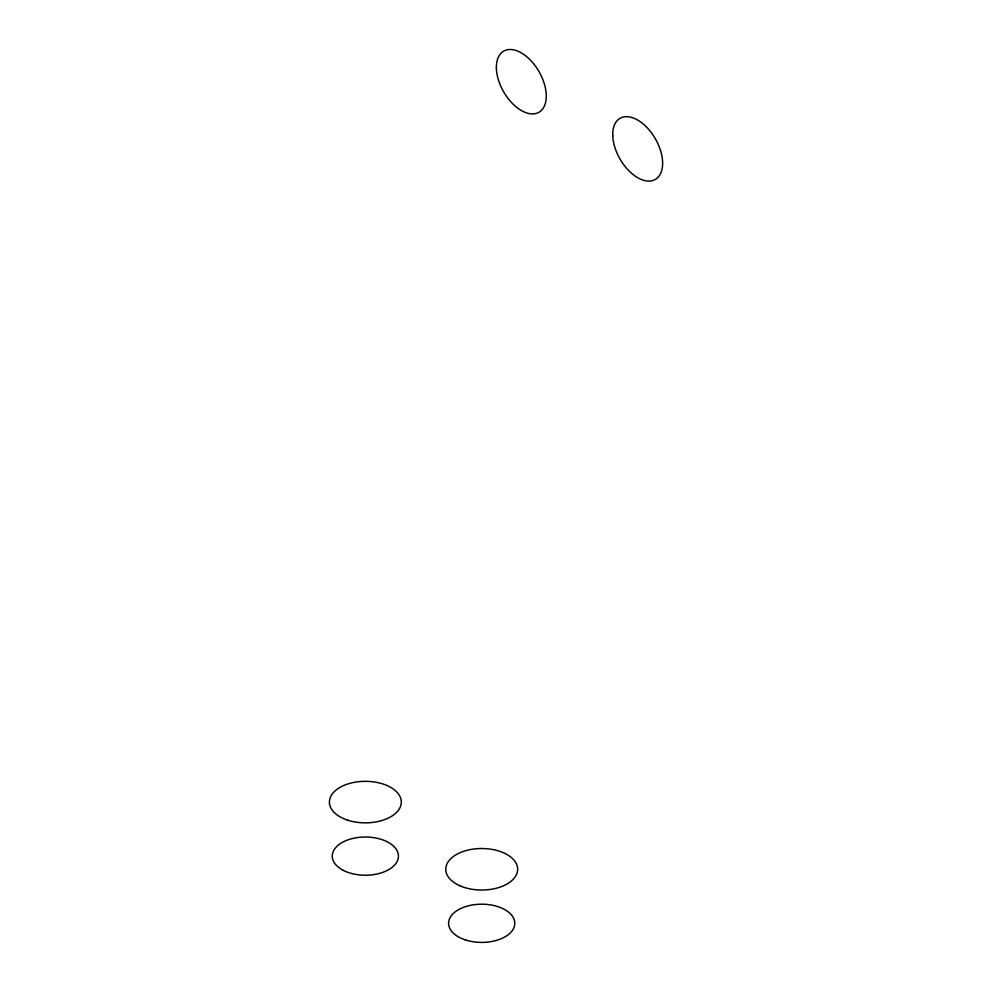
<?xml version="1.0" encoding="UTF-8"?>
<svg xmlns="http://www.w3.org/2000/svg" width="992" height="992" viewBox="0 0 992 992"><rect width="100%" height="100%" fill="white"/><g stroke="black" fill="none" stroke-linecap="round" stroke-linejoin="round"><path stroke-width="1.49" d="M342.649 870.021A33.083 19.096 0 0 0 397.544 860.523A33.083 19.096 0 0 0 355.868 837.818A33.083 19.096 0 0 0 342.649 870.021M465.161 939.846A33.083 19.096 0 0 0 514.786 923.304A33.083 19.096 0 0 0 465.161 906.75A33.083 19.096 0 0 0 465.161 939.846M347.374 820.074A35.948 20.758 0 0 0 401.301 802.094A35.948 20.758 0 0 0 347.374 784.114A35.948 20.758 0 0 0 347.374 820.074M460.338 885.968A35.948 20.758 0 0 0 517.427 871.608A35.948 20.758 0 0 0 467.344 850.243A35.948 20.758 0 0 0 460.338 885.968M612.746 135.792A35.29 20.373 60 0 0 651.124 180.916A35.29 20.373 60 0 0 649.152 129.927A35.29 20.373 60 0 0 612.746 135.792M496.372 67.977A35.29 20.373 60 0 0 534.304 113.807A35.29 20.373 60 0 0 533.287 63.327A35.29 20.373 60 0 0 496.372 67.977"/></g></svg>
